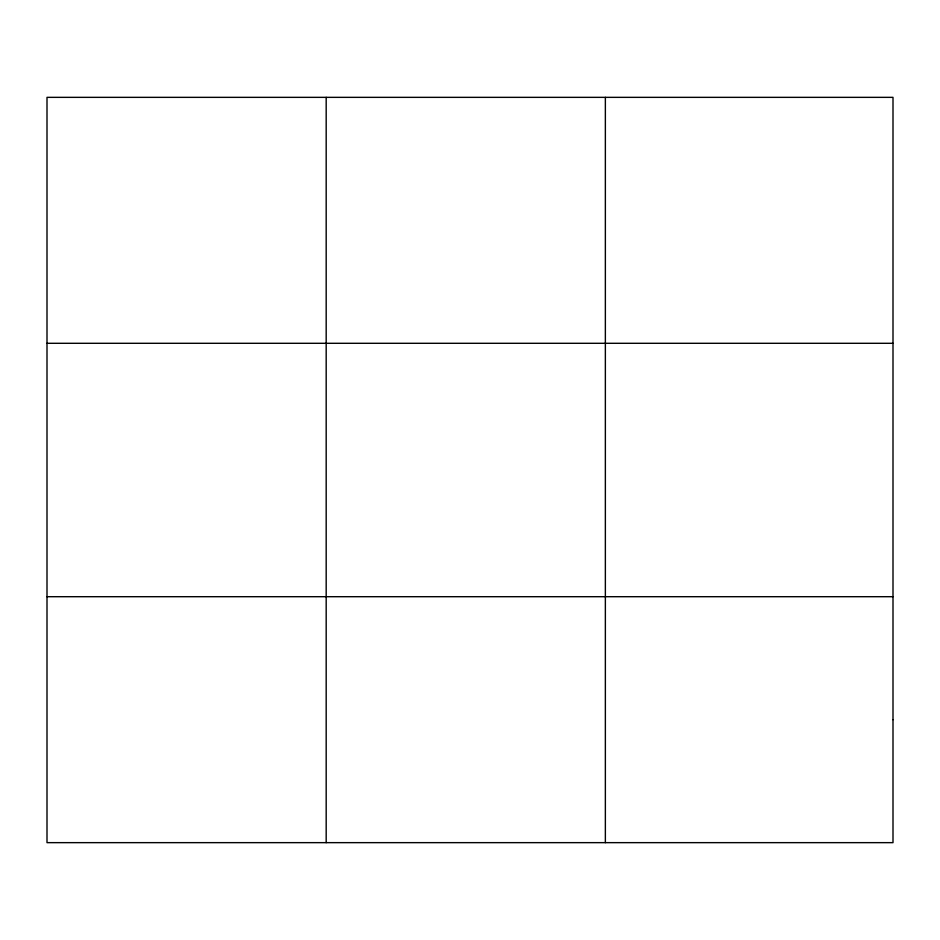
<?xml version="1.0" encoding="UTF-8"?>
<svg xmlns="http://www.w3.org/2000/svg" width="940" height="940" viewBox="0 0 940 940"><rect width="100%" height="100%" fill="white"/><g stroke="black" fill="none" stroke-linecap="round" stroke-linejoin="round"><path stroke-width="1.41" d="M326.18 97.349L326.18 842.651M605.36 97.349L605.36 842.651M47 343.3L893 343.3M47 596.7L893 596.7M893 719.676L893 842.651L47 842.651L47 97.349L893 97.349L893 719.676"/></g></svg>
